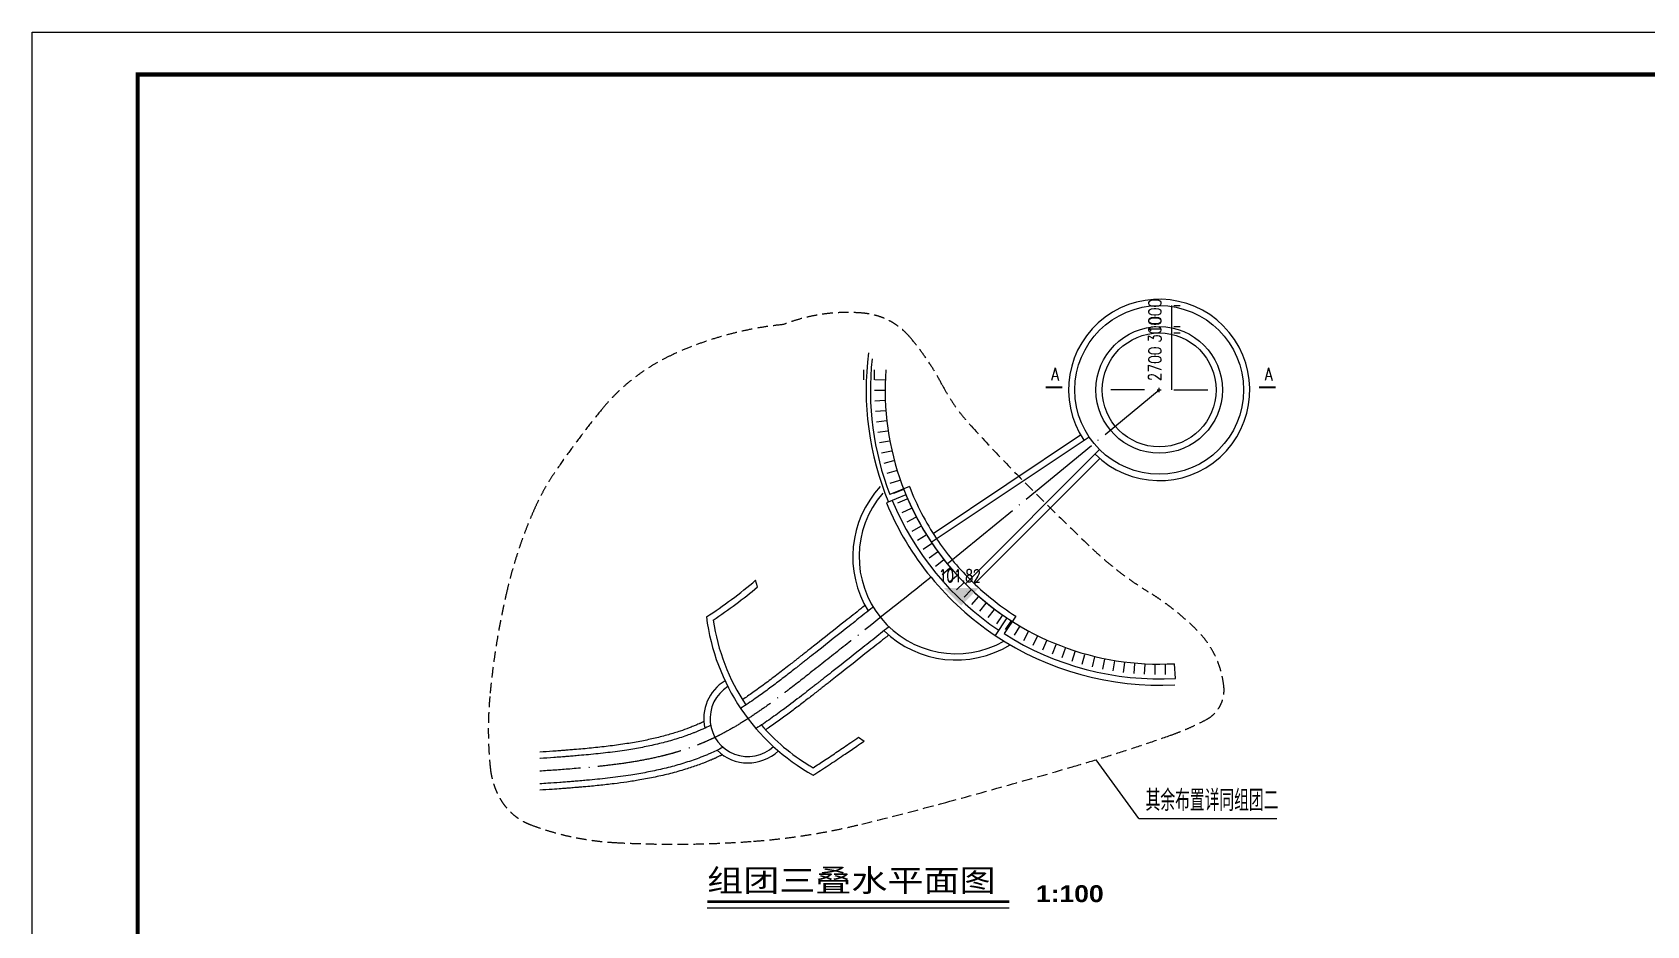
# Model space of a CAD drawing. Extents: x 0 to 180077, y 0 to 85122.
# Drawn here: x 0 to 38285, y 20820 to 42000 of the extents above; entities that cross this region are included whole.
import ezdxf

# ---------------------------------------------------------------- set-up
doc = ezdxf.new("R2010")
doc.units = 0
doc.header["$LTSCALE"] = 1000
doc.header["$MEASUREMENT"] = 0
doc.linetypes.add('DOTE', pattern=[2.42, 2, -0.2, 0.02, -0.2])
doc.linetypes.add('HIDDEN', pattern=[0.375, 0.25, -0.125])
for name, color, linetype in [('D', 3, 'Continuous'), ('F', 12, 'Continuous'), ('PUB_DIM', 3, 'Continuous'), ('PUB_TEXT', 7, 'Continuous'), ('PUB_TITLE', 4, 'Continuous'), ('小品', 7, 'Continuous'), ('挡土墙', 6, 'Continuous'), ('文字', 3, 'Continuous'), ('标高', 1, 'Continuous'), ('道路中线', 1, 'DOTE'), ('铺地', 5, 'Continuous')]:
    doc.layers.add(name, color=color, linetype=linetype)
doc.styles.add('163', font='', dxfattribs={"width": 0.99})
doc.styles.add('_SASB____', font='SASB____.shx', dxfattribs={"width": 2.25})
doc.styles.add('_ST64F', font='txt.shx', dxfattribs={"width": 1.5, "bigfont": 'ST64F.shx'})
doc.styles.add('ASDDIM', font='SIMPLEX.shx', dxfattribs={"width": 0.8, "bigfont": 'HZTXT.shx'})
doc.styles.add('DIM_FONT', font='SIMPLEX.shx', dxfattribs={"width": 0.8})
doc.styles.add('QH1', font='txt1.shx', dxfattribs={"width": 0.7, "bigfont": 'HZTXT.shx'})
doc.styles.get('163').set_extended_font_data('宋体')
doc.dimstyles.new('ASD20IN100', dxfattribs={"dimscale": 100, "dimtxt": 3, "dimasz": 0.01, "dimexe": 2, "dimexo": 3.5, "dimgap": 1.5, "dimtad": 0, "dimdec": 0, "dimlfac": 0.2, "dimzin": 0, "dimdsep": 46, "dimtxsty": 'ASDDIM', "dimcen": 0, "dimclrd": 3, "dimclre": 3, "dimclrt": 7, "dimadec": 0, "dimazin": 0, "dimtfac": 0.533333, "dimtdec": 0, "dimtix": 1, "dimtmove": 2, "dimatfit": 3, "dimfxl": 1, "dimtvp": 1, "dimtolj": 1, "dimtzin": 0, "dimarcsym": 0})

# ---------------------------------------------------------------- blocks, each defined once
blk = doc.blocks.new('*U23')
at = {"color": 3, "lineweight": -2}
for p, q in [((27023, 33523), (27023, 34871)), ((27023, 33523), (27023, 34871)), ((27074, 34872), (27223, 34872)), ((27074, 33522), (27223, 33522))]:
    blk.add_line(p, q, dxfattribs=at)
at = {"color": 3}
for points in [[(27023, 34872), (27023, 34871), (27023, 34871)], [(27023, 33522), (27023, 33523), (27023, 33523)]]:
    blk.add_solid(points, dxfattribs=at)
at = {"color": 7, "insert": (26623, 34138), "char_height": 300, "width": 0.000000001, "attachment_point": 5, "rotation": 90, "style": 'ASDDIM'}
blk.add_mtext('2700', dxfattribs=at)
blk = doc.blocks.new('*U25')
at = {"color": 3, "lineweight": -2}
for p, q in [((27023, 35023), (27023, 35024)), ((27023, 35023), (27023, 35024)), ((27023, 34872), (27023, 35022)), ((27023, 34871), (27023, 34870)), ((27023, 34871), (27023, 34870)), ((27074, 35022), (27223, 35022)), ((27074, 34872), (27223, 34872))]:
    blk.add_line(p, q, dxfattribs=at)
at = {"color": 3}
for points in [[(27023, 35022), (27023, 35023), (27023, 35023)], [(27023, 34872), (27023, 34871), (27023, 34871)]]:
    blk.add_solid(points, dxfattribs=at)
at = {"color": 7, "insert": (26623, 34947), "char_height": 300, "width": 0.000000001, "attachment_point": 5, "rotation": 90, "style": 'ASDDIM'}
blk.add_mtext('300', dxfattribs=at)
blk = doc.blocks.new('*U26')
at = {"color": 3, "lineweight": -2}
for p, q in [((27023, 35523), (27023, 35524)), ((27023, 35523), (27023, 35524)), ((27023, 35022), (27023, 35522)), ((27074, 35522), (27223, 35522)), ((27023, 35021), (27023, 35020)), ((27023, 35021), (27023, 35020)), ((27074, 35022), (27223, 35022))]:
    blk.add_line(p, q, dxfattribs=at)
at = {"color": 3}
for points in [[(27023, 35522), (27023, 35523), (27023, 35523)], [(27023, 35022), (27023, 35021), (27023, 35021)]]:
    blk.add_solid(points, dxfattribs=at)
at = {"color": 7, "insert": (26623, 35272), "char_height": 300, "width": 0.000000001, "attachment_point": 5, "rotation": 90, "style": 'ASDDIM'}
blk.add_mtext('1000', dxfattribs=at)
blk = doc.blocks.new('1')
at = {"layer": '挡土墙'}
blk.add_line((0, 0), (0, 477), dxfattribs=at)
blk = doc.blocks.new('网易·园林图块')
blk.add_hatch(color=1).paths.add_polyline_path([(143, 252, 1), (142, 252, 1)])
at = {"color": 7}
for p, q in [((120, 234), (120, 264)), ((120, 264), (187, 264)), ((187, 234), (120, 234)), ((122, 236), (122, 262)), ((122, 262), (186, 262)), ((122, 250), (186, 250)), ((186, 236), (122, 236)), ((186, 262), (186, 236)), ((187, 264), (187, 234))]:
    blk.add_line(p, q, dxfattribs=at)
at = {"color": 3, "style": '163'}
for s, height, p in [('中国园林行业网络家园；因为专业，所以完美', 1.84, (126, 246)), ('=', 4, (133, 257)), ('编辑部：ivpinfo@service.netease.com', 1.63, (135, 241)), ('网易  NETEASE ', 3.2, (139, 257))]:
    blk.add_text(s, height=height, dxfattribs=at).set_placement(p)
at = {"color": 1, "style": '163'}
for s, height, p in [('网易  园林   co.163.com', 2.27, (134, 251)), ('本图纸由浩辰ICAD软件提供技术支持', 1.49, (138, 237))]:
    blk.add_text(s, height=height, dxfattribs=at).set_placement(p)
at = {"color": 3, "style": '163', "text_generation_flag": 2}
blk.add_text('=', height=4, dxfattribs=at).set_placement((174, 257))
blk = doc.blocks.new('网易·园林')
at = {"xscale": 30, "yscale": 30, "zscale": 30}
blk.add_blockref('网易·园林图块', (-3536, -6832), dxfattribs=at)

msp = doc.modelspace()

# ---------------------------------------------------------------- linework, layer by layer
at = {"layer": 'F'}
for p, q in [((26373.9, 33521.8), (25573.9, 33521.8)), ((27073.9, 33521.8), (27873.9, 33521.8))]:
    msp.add_line(p, q, dxfattribs=at)
at = {"layer": 'PUB_DIM'}
for p, q in [((26673.9, 33521.8), (26773.9, 33521.8)), ((26723.9, 33471.8), (26723.9, 33571.8))]:
    msp.add_line(p, q, dxfattribs=at)
at = {"layer": 'PUB_TEXT'}
msp.add_lwpolyline([(16007.6, 21390.3, 70, 70, 0), (23169.3, 21390.3, 70, 70, 0)], format="xyseb", dxfattribs=at)
msp.add_lwpolyline([(16007.6, 21240.3), (23169.3, 21240.3)], dxfattribs=at)
at = {"layer": 'PUB_TITLE'}
msp.add_lwpolyline([(0, 0), (0, 42000), (59400, 42000), (59400, 0)], close=True, dxfattribs=at)
msp.add_lwpolyline([(2500, 1000, 100, 100, 0), (58400, 1000, 100, 100, 0), (58400, 41000, 100, 100, 0), (2500, 41000, 100, 100, 0)], format="xyseb", close=True, dxfattribs=at)
at = {"layer": '小品'}
for p, q in [((21319.3, 29910.6), (25060.9, 32410.6)), ((22127.7, 28925.6), (25309.7, 32107.6)), ((20718.7, 31034.3), (20256.7, 30843)), ((20801.5, 31231), (20339.4, 31039.6)), ((17197.5, 28850.6), (17154.1, 29010.3)), ((23112.7, 28117.2), (22834.9, 27701.5)), ((23321.7, 28160.1), (23043.9, 27744.2)), ((19596.5, 25288), (19725.2, 25194.1)), ((26241.8, 23362.8), (25232.5, 24756.2)), ((26241.8, 23362.8), (29511.5, 23362.8))]:
    msp.add_line(p, q, dxfattribs=at)
at = {"layer": '小品', "linetype": 'HIDDEN'}
msp.add_lwpolyline([(17814.7, 35071.8, -0.1183266), (19732.3, 35338.8, -0.1938619), (20804.8, 34780.3, -0.0558602), (21577.2, 33641.7, 0.0645449), (22263.3, 32666.9, 0.0093003), (23549, 31316.7, 0.0077604), (25144, 29752, 0.0523557), (26461.2, 28738.8, -0.0587851), (27623.5, 27820.8, -0.1721012), (28257.7, 26487.6, -0.305209), (27842.3, 25707.5, -0.0376616), (26992.2, 25334.2, -0.0140989), (24633.5, 24578, -0.0041579), (21664.4, 23744.2, -0.0062385), (19674.4, 23229.8, -0.0415604), (17106.9, 22822.3, -0.0326847), (13803.6, 22792.6, -0.0764312), (11818.5, 23213.4, -0.1703121), (11105.3, 23812.8, -0.1080078), (10861.8, 24549.2, -0.0486888), (10850.1, 26254.1, -0.0357946), (11265.5, 28796.3, -0.0459477), (11907.5, 30699.4, -0.0445827), (12382.4, 31555.8, -0.0231002), (13511.9, 33067.7, -0.1122475), (15161.8, 34346.8, -0.0847491), (17814.7, 35071.8)], format="xyb", dxfattribs=at)
at = {"layer": '小品'}
for points in [[(24425, 33581.2, 50, 50, 0), (24029.4, 33581.2, 50, 50, 0)], [(29486.8, 33581.2, 50, 50, 0), (29091.3, 33581.2, 50, 50, 0)]]:
    msp.add_lwpolyline(points, format="xyseb", dxfattribs=at)
for radius in [2000, 1500, 1350]:
    msp.add_circle((26723.9, 33521.8), radius, dxfattribs=at)
for centre, radius, start, end in [((26723.9, 33521.8), 6950, 172.71404, 202.5), ((26723.9, 33521.8), 6850, 173.83832, 201.24525), ((21907.4, 29569), 2450, 137.23458, 211.71303), ((21907.4, 29569), 2300, 139.19323, 299.55677), ((26723.9, 33521.8), 6500, 202.5, 236.25), ((26723.9, 33521.8), 6350, 201.14643, 213.75), ((26723.9, 33521.8), 7000, 202.5, 236.25), ((9634.2, 37871.7), 11622.1, 303.13651, 310.3183), ((9634.2, 37871.7), 11772.1, 303.59841, 309.9763), ((26723.9, 33521.8), 6350, 225, 237.60357), ((20948.6, 28760.7), 5000, 187.13424, 240.95941), ((20948.6, 28760.7), 4850, 188.2314, 213.91207), ((21907.4, 29569), 2450, 225.78671, 301.51542), ((26723.9, 33521.8), 7000, 236.25, 273.00426), ((26723.9, 33521.8), 6850, 237.50475, 273.20907), ((16972.8, 25728.7), 1050, 121.30284, 192.43329), ((16972.8, 25728.7), 900, 122.1664, 312.49361), ((20948.6, 28760.7), 4850, 221.02065, 238.58495), ((16972.8, 25728.7), 1050, 225.61565, 313.35717), ((20948.6, 28760.7), 4850, 238.58495, 239.90455)]:
    msp.add_arc(centre, radius, start, end, dxfattribs=at)
for points, knots in [([(19930.9, 28366.2), (19868.7, 28316.9), (19806.5, 28267.5), (19619.7, 28119.4), (19495, 28020.7), (19120.4, 27724.3), (18869.8, 27526.5), (18556.3, 27279.8), (18494.5, 27231.2), (18399.4, 27156.5), (18366.1, 27130.3), (18306.5, 27083.5), (18280.2, 27062.9), (18242.7, 27033.5), (18231.6, 27024.7), (18198.1, 26998.5), (18175.8, 26981), (18131.2, 26946.1), (18108.9, 26928.6), (18042, 26876.3), (17997.5, 26841.5), (17863.7, 26737.5), (17774.4, 26668.7), (17595.6, 26532.7), (17506, 26465.6), (17326.3, 26333.8), (17236.2, 26269), (17031.9, 26126.5), (16917.6, 26049.6), (16802.5, 25975.8)], [3067.4929061, 3067.4929061, 3067.4929061, 3067.4929061, 3545.2847186, 3545.2847186, 4500.8683437, 4500.8683437, 6412.0355938, 6412.0355938, 6880.4839105, 6880.4839105, 7132.2427839, 7132.2427839, 7331.2366185, 7331.2366185, 7415.4538406, 7415.4538406, 7583.8882849, 7583.8882849, 7752.3227291, 7752.3227291, 8089.1916177, 8089.1916177, 8762.9293947, 8762.9293947, 9436.6671718, 9436.6671718, 10110.4049489, 10110.4049489, 10956.5274829, 10956.5274829, 10956.5274829, 10956.5274829]), ([(20305.2, 27897.3), (20243.1, 27848), (20180.9, 27798.6), (19994.1, 27650.6), (19869.4, 27551.8), (19494.8, 27255.4), (19244.1, 27057.5), (18937.4, 26816.2), (18882.5, 26773), (18796.8, 26705.7), (18766.1, 26681.5), (18712.5, 26639.4), (18689.6, 26621.5), (18649.6, 26590), (18632.4, 26576.5), (18601.4, 26552.3), (18587.7, 26541.5), (18560.3, 26520), (18546.5, 26509.2), (18519.1, 26487.7), (18505.3, 26476.9), (18464, 26444.6), (18436.4, 26423), (18353.5, 26358.3), (18298.1, 26315.2), (18108.7, 26168.7), (17973.7, 26065.8), (17727.7, 25883.6), (17617.3, 25803.6), (17393.7, 25647.1), (17280.6, 25570.5), (17159.7, 25492.2), (17153.5, 25488.2), (17147.3, 25484.2)], [3063.8387663, 3063.8387663, 3063.8387663, 3063.8387663, 3541.0216759, 3541.0216759, 4495.3874949, 4495.3874949, 6404.119133, 6404.119133, 6819.5273946, 6819.5273946, 7051.6677888, 7051.6677888, 7224.2767401, 7224.2767401, 7353.9986798, 7353.9986798, 7457.3624047, 7457.3624047, 7560.7261296, 7560.7261296, 7664.0898545, 7664.0898545, 7870.8173043, 7870.8173043, 8284.2722039, 8284.2722039, 9277.2843264, 9277.2843264, 10071.3213459, 10071.3213459, 10865.3583654, 10865.3583654, 10908.370807, 10908.370807, 10908.370807, 10908.370807]), ([(16085, 25567.9), (16014.7, 25533.6), (15967.7, 25511.6), (15892.5, 25477.7), (15864.6, 25465.4), (15825, 25448.3), (15813.4, 25443.4), (15790.3, 25433.7), (15778.7, 25428.8), (15755.5, 25419.2), (15743.9, 25414.5), (15708.9, 25400.3), (15685.6, 25391), (15615.2, 25363.6), (15567.9, 25346), (15408.1, 25288.8), (15294.1, 25252), (15063, 25184.3), (14945.8, 25153.4), (14708.7, 25096.9), (14588.7, 25071.3), (14346.5, 25024.7), (14224.2, 25003.6), (13951.5, 24961.4), (13800.7, 24941), (13497, 24904.7), (13344.2, 24888.6), (13118.2, 24867.2), (13045.4, 24860.7), (12925.1, 24850.3), (12877.6, 24846.3), (12807.3, 24840.6), (12784.6, 24838.7), (12739.2, 24835.1), (12716.5, 24833.3), (12680.2, 24830.4), (12666.6, 24829.4), (12639.3, 24827.3), (12625.7, 24826.2), (12584.9, 24823.1), (12557.7, 24821), (12476.1, 24814.9), (12421.7, 24810.9), (12258.8, 24799.4), (12150.3, 24792.2), (12039.4, 24785.3), (12036.7, 24785.2), (12034, 24785)], [12740.6154526, 12740.6154526, 12740.6154526, 12740.6154526, 13072.216741, 13072.216741, 13268.0826012, 13268.0826012, 13348.6884101, 13348.6884101, 13429.294219, 13429.294219, 13509.9000278, 13509.9000278, 13671.1116455, 13671.1116455, 13993.534881, 13993.534881, 14754.2097213, 14754.2097213, 15514.8845616, 15514.8845616, 16275.5594018, 16275.5594018, 17036.2342421, 17036.2342421, 17958.6881464, 17958.6881464, 18881.1420507, 18881.1420507, 19317.82948, 19317.82948, 19602.4232086, 19602.4232086, 19738.2548499, 19738.2548499, 19874.0864912, 19874.0864912, 19955.5949077, 19955.5949077, 20037.1033242, 20037.1033242, 20200.1201572, 20200.1201572, 20526.1538232, 20526.1538232, 21178.2211552, 21178.2211552, 21194.3431192, 21194.3431192, 21194.3431192, 21194.3431192]), ([(18516.6, 24564.5), (18606.4, 24622.5), (18696.6, 24681.6), (18890.4, 24809.9), (18994, 24879.4), (19202.6, 25020.2), (19307.5, 25091.4), (19474, 25204.6), (19535.1, 25246.2), (19596.5, 25288)], [54037.2990146, 54037.2990146, 54037.2990146, 54037.2990146, 54702.080482, 54702.080482, 55458.5719025, 55458.5719025, 56215.0633229, 56215.0633229, 56651.2857921, 56651.2857921, 56651.2857921, 56651.2857921]), ([(16384.8, 25049.1), (16253.6, 24982.4), (16165, 24941.5), (16060.6, 24896.5), (16045.9, 24890.3), (16016.4, 24877.9), (16001.7, 24871.7), (15972.2, 24859.6), (15957.4, 24853.6), (15913, 24835.7), (15883.3, 24824.1), (15794.1, 24789.8), (15734.3, 24768), (15554.1, 24705.1), (15432.8, 24666.8), (15188.7, 24596.7), (15065.7, 24564.8), (14818.6, 24506.7), (14694.3, 24480.5), (14445, 24432.8), (14319.9, 24411.3), (14031.9, 24366.6), (13868.8, 24344.7), (13542.7, 24306), (13379.6, 24289.1), (13168.1, 24269.4), (13119.2, 24264.9), (13014.6, 24255.8), (12959, 24251), (12865, 24243.3), (12826.6, 24240.2), (12764.8, 24235.2), (12741.4, 24233.4), (12694.6, 24229.7), (12671.2, 24227.9), (12601, 24222.6), (12554.3, 24219.1), (12414.1, 24208.8), (12320.6, 24202.3), (12162.8, 24191.9), (12098.4, 24187.8), (12034, 24183.9)], [12702.1176009, 12702.1176009, 12702.1176009, 12702.1176009, 13265.1980638, 13265.1980638, 13357.0976649, 13357.0976649, 13448.997266, 13448.997266, 13540.8968671, 13540.8968671, 13724.6960693, 13724.6960693, 14092.2944737, 14092.2944737, 14827.4912824, 14827.4912824, 15562.6880912, 15562.6880912, 16297.8849, 16297.8849, 17033.0817088, 17033.0817088, 17986.7953453, 17986.7953453, 18940.5089818, 18940.5089818, 19227.275939, 19227.275939, 19554.5204985, 19554.5204985, 19780.9258006, 19780.9258006, 19919.0506562, 19919.0506562, 20057.1755118, 20057.1755118, 20333.425223, 20333.425223, 20885.9246455, 20885.9246455, 21267.1547137, 21267.1547137, 21267.1547137, 21267.1547137]), ([(18521.5, 24389.3), (18534.8, 24397.8), (18548.1, 24406.4), (18679.7, 24491), (18798.5, 24568.9), (19037.3, 24727.7), (19157.3, 24808.5), (19369.6, 24952.3), (19461.7, 25014.9), (19611.1, 25116.5), (19668.1, 25155.3), (19725.2, 25194.1)], [53849.5683258, 53849.5683258, 53849.5683258, 53849.5683258, 53947.6611495, 53947.6611495, 54818.4248386, 54818.4248386, 55689.1885278, 55689.1885278, 56350.7192193, 56350.7192193, 56756.5496545, 56756.5496545, 56756.5496545, 56756.5496545])]:
    msp.add_open_spline(points, degree=3, knots=knots, dxfattribs=at)
at = {"layer": '挡土墙'}
msp.add_line((27107.3, 26682.5), (27087.7, 27032), dxfattribs=at)
msp.add_arc((26723.9, 33521.8), 6500, 175.80445, 273.20907, dxfattribs=at)
at = {"layer": '标高'}
msp.add_solid([(21623.7, 28822.3), (22035.1, 28410.9), (22446.6, 28822.3)], dxfattribs=at)
at = {"layer": '道路中线'}
msp.add_line((21699.3, 29398.2), (26723.9, 33521.8), dxfattribs=at)
msp.add_open_spline([(21312.8, 29081), (20350.4, 28315.7), (18615.9, 26936.4), (15944.5, 24864), (13591.4, 24593.1), (12271.8, 24499), (12034, 24484.4)], degree=3, knots=[0, 0, 0, 0, 7418.1679084, 13368.7528402, 19811.4271049, 21231.0607921, 21231.0607921, 21231.0607921, 21231.0607921], dxfattribs=at)
at = {"layer": '铺地', "color": 2}
for p, q in [((21362.2, 30119.6), (24857.2, 32454.9)), ((22341.1, 28926.8), (25313.4, 31899.1))]:
    msp.add_line(p, q, dxfattribs=at)
for radius, start, end in [(2150, 225, 213.75), (6850, 202.5, 236.25)]:
    msp.add_arc((26723.9, 33521.8), radius, start, end, dxfattribs=at)
at = {"layer": '铺地'}
msp.add_arc((26723.9, 33521.8), 6350, 213.75, 225, dxfattribs=at)
at = {"layer": '铺地', "color": 2}
for points, knots in [([(19747.7, 28412.3), (19715.6, 28386.8), (19683.5, 28361.4), (19527, 28237.4), (19402.6, 28138.8), (19028.6, 27842.9), (18778.4, 27645.5), (18468.3, 27401.4), (18409.5, 27355.1), (18321.8, 27286.3), (18293.1, 27263.7), (18244.6, 27225.6), (18224.8, 27210.1), (18188, 27181.2), (18171, 27167.9), (18144.8, 27147.3), (18135.6, 27140.1), (18117.1, 27125.6), (18107.9, 27118.3), (18080.2, 27096.6), (18061.7, 27082.1), (18008.3, 27040.4), (17973.5, 27013.1), (17843.8, 26911.9), (17749.1, 26838.5), (17559.7, 26693.6), (17465, 26622.1), (17275.2, 26482), (17180.2, 26413.3), (17004.1, 26289.8), (16923.1, 26234.4), (16841.9, 26180.5)], [3298.0327166, 3298.0327166, 3298.0327166, 3298.0327166, 3544.5882865, 3544.5882865, 4498.7790472, 4498.7790472, 6407.1605686, 6407.1605686, 6853.8207635, 6853.8207635, 7071.2846301, 7071.2846301, 7221.1683984, 7221.1683984, 7349.4355548, 7349.4355548, 7419.2631985, 7419.2631985, 7489.0908422, 7489.0908422, 7628.7461297, 7628.7461297, 7892.5743936, 7892.5743936, 8610.8041249, 8610.8041249, 9329.0338562, 9329.0338562, 10047.2635876, 10047.2635876, 10656.4044987, 10656.4044987, 10656.4044987, 10656.4044987]), ([(20311.1, 27710.5), (20278.1, 27684.3), (20245.2, 27658.2), (20087.9, 27533.5), (19963.5, 27435), (19589.4, 27139), (19339.2, 26941.5), (19035.5, 26702.5), (18983.4, 26661.5), (18904.1, 26599.2), (18877.2, 26578), (18818.1, 26531.6), (18786, 26506.5), (18741, 26471.1), (18728, 26461), (18698, 26437.4), (18680.9, 26424), (18646.6, 26397.1), (18629.5, 26383.7), (18595.1, 26356.8), (18577.9, 26343.3), (18526.3, 26302.9), (18491.8, 26275.9), (18378.8, 26187.9), (18299.8, 26126.7), (18140.8, 26004.9), (18060.7, 25944.2), (17893.2, 25819.2), (17805.7, 25755), (17628.9, 25628.3), (17539.6, 25565.7), (17429.8, 25491.1), (17410.2, 25477.9), (17390.6, 25464.7)], [3287.275403, 3287.275403, 3287.275403, 3287.275403, 3540.0361408, 3540.0361408, 4492.4308897, 4492.4308897, 6397.2203874, 6397.2203874, 6792.1430544, 6792.1430544, 6995.9659758, 6995.9659758, 7237.9263495, 7237.9263495, 7335.5480231, 7335.5480231, 7464.425854, 7464.425854, 7593.3036849, 7593.3036849, 7722.1815159, 7722.1815159, 7979.9371778, 7979.9371778, 8564.0843398, 8564.0843398, 9148.2315019, 9148.2315019, 9775.3554133, 9775.3554133, 10402.4793246, 10402.4793246, 10537.8440438, 10537.8440438, 10537.8440438, 10537.8440438]), ([(15925.2, 25657.6), (15914.8, 25652.7), (15904.9, 25648.1), (15883.6, 25638.3), (15872.3, 25633.2), (15856.9, 25626.2), (15852.8, 25624.3), (15844.5, 25620.6), (15840.3, 25618.8), (15827.8, 25613.2), (15819.5, 25609.5), (15794.6, 25598.6), (15777.9, 25591.3), (15747.3, 25578.3), (15733.4, 25572.4), (15705.5, 25560.8), (15691.6, 25555.1), (15643.3, 25535.5), (15608.8, 25522), (15504.7, 25482.3), (15434.5, 25457.2), (15272.7, 25402.8), (15180.5, 25374.4), (14984.3, 25318.6), (14880.1, 25291.7), (14669.1, 25242), (14562.4, 25219.2), (14336.9, 25175.4), (14217.9, 25154.7), (13968.6, 25115.6), (13838.1, 25097.4), (13575.1, 25064.6), (13442.6, 25049.9), (13176.2, 25023), (13042.3, 25010.8), (12864.6, 24995.8), (12821.3, 24992.2), (12755.8, 24986.9), (12733.7, 24985.1), (12698, 24982.3), (12684.3, 24981.2), (12657.1, 24979.1), (12643.4, 24978), (12616.1, 24975.9), (12602.5, 24974.9), (12561.6, 24971.7), (12534.4, 24969.7), (12452.7, 24963.6), (12398.3, 24959.6), (12240.4, 24948.5), (12137.1, 24941.7), (12034, 24935.3)], [12917.1235174, 12917.1235174, 12917.1235174, 12917.1235174, 12985.1467702, 12985.1467702, 13066.6572094, 13066.6572094, 13096.6238421, 13096.6238421, 13126.5904749, 13126.5904749, 13186.5237404, 13186.5237404, 13306.3902713, 13306.3902713, 13406.1830621, 13406.1830621, 13505.9758528, 13505.9758528, 13750.1921827, 13750.1921827, 14238.6248425, 14238.6248425, 14864.5168775, 14864.5168775, 15553.7773039, 15553.7773039, 16243.0377303, 16243.0377303, 16995.0216217, 16995.0216217, 17803.9563938, 17803.9563938, 18612.891166, 18612.891166, 19421.8259382, 19421.8259382, 19682.2523748, 19682.2523748, 19814.8411018, 19814.8411018, 19896.7601389, 19896.7601389, 19978.6791759, 19978.6791759, 20060.5982129, 20060.5982129, 20224.4362869, 20224.4362869, 20552.112435, 20552.112435, 21175.7471653, 21175.7471653, 21175.7471653, 21175.7471653]), ([(16368.2, 24873), (16347.1, 24862.6), (16327, 24852.9), (16286, 24833.3), (16265.2, 24823.5), (16225.1, 24805), (16205.7, 24796.3), (16178.3, 24784.1), (16170, 24780.5), (16154, 24773.5), (16146.3, 24770.1), (16135, 24765.3), (16131.4, 24763.7), (16124.2, 24760.6), (16120.6, 24759.1), (16109.7, 24754.4), (16102.5, 24751.4), (16083.6, 24743.4), (16071.9, 24738.5), (16048.4, 24728.7), (16036.7, 24723.9), (16013.3, 24714.4), (16001.5, 24709.6), (15966.2, 24695.5), (15942.7, 24686.2), (15871.9, 24658.9), (15824.6, 24641.3), (15682.1, 24590.2), (15586.5, 24558.4), (15371.7, 24492.1), (15252.3, 24458.6), (15012.4, 24397.3), (14891.9, 24369.5), (14650.2, 24318.6), (14529.1, 24295.7), (14305.9, 24257.2), (14203.9, 24241.1), (13999.9, 24211.4), (13897.9, 24197.8), (13677.3, 24170.6), (13558.8, 24157.3), (13322.3, 24133), (13204.3, 24121.9), (13052.5, 24108.5), (13018.3, 24105.6), (12955.6, 24100.3), (12926.9, 24097.9), (12874.8, 24093.6), (12851.4, 24091.7), (12805.6, 24088), (12783.4, 24086.2), (12743.1, 24083.1), (12725.1, 24081.7), (12689.2, 24078.9), (12671.2, 24077.5), (12617.3, 24073.4), (12581.4, 24070.7), (12473.6, 24062.7), (12401.8, 24057.6), (12231.3, 24045.9), (12132.7, 24039.6), (12034, 24033.6)], [12829.4135577, 12829.4135577, 12829.4135577, 12829.4135577, 12930.9806183, 12930.9806183, 13045.412127, 13045.412127, 13159.8436356, 13159.8436356, 13210.0060004, 13210.0060004, 13256.9035126, 13256.9035126, 13278.978206, 13278.978206, 13301.0528994, 13301.0528994, 13345.2022862, 13345.2022862, 13416.3641199, 13416.3641199, 13487.5259536, 13487.5259536, 13558.6877872, 13558.6877872, 13701.0114546, 13701.0114546, 13985.6587893, 13985.6587893, 14554.9534587, 14554.9534587, 15258.534476, 15258.534476, 15962.1154933, 15962.1154933, 16665.6965106, 16665.6965106, 17256.2862744, 17256.2862744, 17846.8760381, 17846.8760381, 18533.9543799, 18533.9543799, 19221.0327217, 19221.0327217, 19420.788573, 19420.788573, 19588.6876044, 19588.6876044, 19726.3906081, 19726.3906081, 19857.4491918, 19857.4491918, 19963.2066566, 19963.2066566, 20068.9641215, 20068.9641215, 20280.4790512, 20280.4790512, 20703.5089106, 20703.5089106, 21284.9709958, 21284.9709958, 21284.9709958, 21284.9709958])]:
    msp.add_open_spline(points, degree=3, knots=knots, dxfattribs=at)

# ---------------------------------------------------------------- block references
at = {"layer": 'PUB_TEXT', "xscale": 1.999735832214355e-05, "yscale": 1.999735832214355e-05, "zscale": 2e-05}
msp.add_blockref('网易·园林', (22158.9, 28746.6), dxfattribs=at)
at = {"layer": '挡土墙', "xscale": 0.5, "yscale": 0.5, "zscale": 0.5}
for p in [(19723.2, 33758.9), (19973.2, 33758.9)]:
    msp.add_blockref('1', p, dxfattribs=at)
at = {"layer": '挡土墙', "yscale": 0.5, "zscale": 0.5}
for p, xscale, rotation in [((19978.3, 33766), 0.500000000000173, 267.9265164775434), ((19973.9, 33516), 0.5000000000001844, 270.0485823855814), ((19978.7, 33266.1), 0.4999999999998712, 272.1706482933002), ((19992.8, 33016.5), 0.5000000000002256, 274.2927142014668), ((20016.1, 32767.6), 0.4999999999997966, 276.4147801091669), ((20048.7, 32519.8), 0.5000000000000199, 278.5368460173648), ((20090.3, 32273.3), 0.5000000000002949, 280.65891192524), ((20141.1, 32028.5), 0.5000000000000948, 282.7809778330169), ((20200.9, 31785.8), 0.5000000000002088, 284.9030437408474), ((20269.7, 31545.4), 0.5000000000002902, 287.0251096488727), ((20347.3, 31307.8), 0.4999999999997668, 289.1471755565358), ((20433.6, 31073.2), 0.4999999999999121, 291.2692414645363), ((20528.6, 30842), 0.5000000000003173, 293.3913073725581), ((20632.1, 30614.4), 0.5000000000004079, 295.5133732804495), ((20743.9, 30390.8), 0.5000000000007544, 297.6354391883776), ((20864, 30171.5), 0.5000000000002552, 299.7575050961812), ((20992.1, 29956.9), 0.5000000000002314, 301.8795710040645), ((21128, 29747.1), 0.4999999999992869, 304.0016369117262), ((21271.6, 29542.4), 0.4999999999994358, 306.1237028196559), ((21422.7, 29343.3), 0.4999999999991292, 308.2457687275721), ((21581, 29149.8), 0.4999999999995539, 310.3678346354847), ((21746.5, 28962.4), 0.5000000000010801, 312.4899005435938), ((21918.7, 28781.2), 0.5000000000000787, 314.611966451368), ((22097.5, 28606.6), 0.5000000000007618, 316.7340323593433), ((22282.7, 28438.6), 0.5000000000007854, 318.8560982672191), ((22474, 28277.7), 0.5000000000008603, 320.9781641751249), ((22671.1, 28123.9), 0.5000000000010907, 323.100230082992), ((22873.7, 27977.5), 0.5000000000004224, 325.2222959908332), ((23081.7, 27838.8), 0.5000000000004758, 327.3443618987415), ((23294.6, 27707.8), 0.5000000000002784, 329.4664278065787), ((23512.2, 27584.8), 0.500000000000603, 331.5884937145337), ((23734.3, 27469.9), 0.500000000000528, 333.7105596223774), ((23960.4, 27363.4), 0.500000000000605, 335.8326255302907), ((24190.3, 27265.3), 0.5000000000005803, 337.9546914381588), ((24423.7, 27175.8), 0.49999999999992, 340.0767573460182), ((24660.3, 27094.9), 0.4999999999990777, 342.1988232539022), ((24899.7, 27022.9), 0.499999999999037, 344.3208891617843), ((25141.6, 26959.8), 0.4999999999982139, 346.4429550696888), ((25385.7, 26905.8), 0.499999999999903, 348.5650209776221), ((25631.6, 26860.7), 0.4999999999987763, 350.6870868854684), ((25879, 26824.9), 0.4999999999992675, 352.8091527933753), ((26127.5, 26798.2), 0.5000000000003776, 354.9312187012946), ((26376.9, 26780.7), 0.5000000000014373, 357.0532846091969), ((26626.7, 26772.5), 0.5000000000003069, 359.1753505170614), ((26876.7, 26773.5), 0.4999999999997539, 1.297416424962476)]:
    msp.add_blockref('1', p, dxfattribs=dict(at, xscale=xscale, rotation=rotation))

# ---------------------------------------------------------------- texts
at = {"layer": 'PUB_TEXT'}
for s, height, style, width, p in [('组团三叠水平面图', 600, '_ST64F', 1.5, (16003, 21571.9)), ('1:100', 400, '_SASB____', 1.125, (23799.7, 21379.1))]:
    msp.add_text(s, height=height, dxfattribs=dict(at, style=style, width=width)).set_placement(p)
at = {"layer": '文字', "color": 7, "style": 'QH1', "width": 0.7}
msp.add_text('其余布置详同组团二', height=500, dxfattribs=at).set_placement((26401.5, 23540.1))
at = {"layer": '标高', "style": 'DIM_FONT', "width": 0.8}
for p in [(24162.7, 33743.5), (29224.5, 33743.5)]:
    msp.add_text('A', height=300, rotation=0.43543, dxfattribs=at).set_placement(p)
at = {"layer": '标高', "style": 'QH1', "width": 0.7}
msp.add_text('101.82', height=300, dxfattribs=at).set_placement((21498.4, 28966.4))

# ---------------------------------------------------------------- dimensions: what is measured, and where the dimension line sits
at = {"layer": 'D'}
dim = msp.add_aligned_dim(p1=(26723.9, 35021.8), p2=(26723.9, 35521.8), distance=-299.4, text='1000', dimstyle='ASD20IN100', dxfattribs=at)
dim.commit()
dim.dimension.update_dxf_attribs({"geometry": '*U26', "text_midpoint": (26723.3, 35271.8)})
for base, p1, p2, text, picture, middle in [((27023.3, 35021.8), (26723.9, 34871.8), (26723.9, 35021.8), '300', '*U25', (27311.3, 34946.8)), ((27023.3, 34871.8), (26723.9, 33521.8), (26723.9, 34871.8), '2700', '*U23', (26708.9, 34138.3))]:
    dim = msp.add_linear_dim(base=base, p1=p1, p2=p2, angle=90, text=text, dimstyle='ASD20IN100', dxfattribs=at)
    dim.commit()
    dim.dimension.update_dxf_attribs({"geometry": picture, "text_midpoint": middle, "dimtype": 161})

doc.saveas('drawing.dxf')
